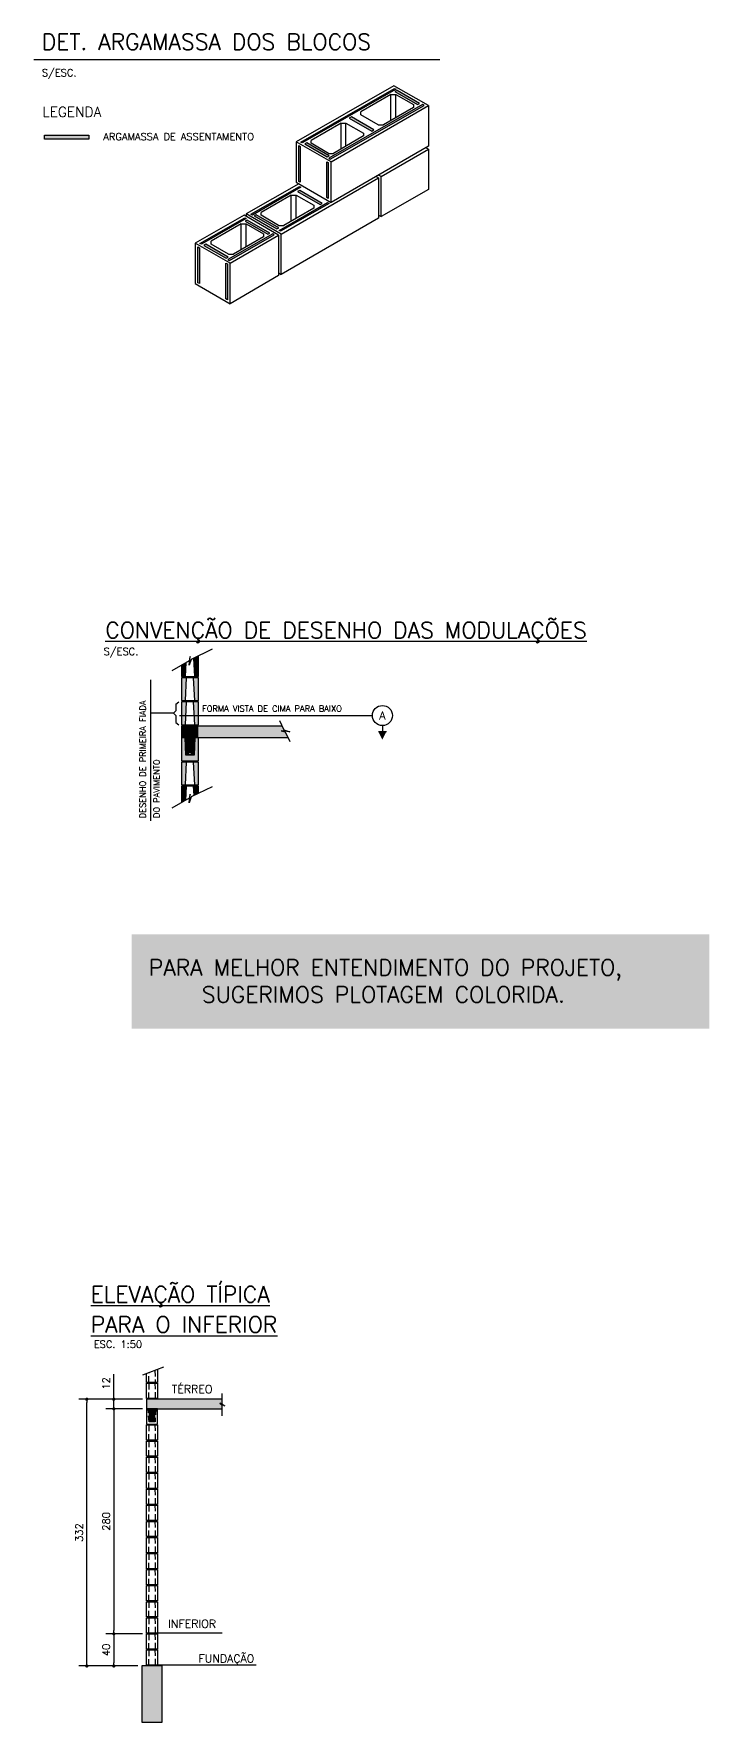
# Model space of a CAD drawing. Extents: x -14651 to 4582, y -13717 to -1290.
# Drawn here: x -12869 to -12028, y -3397 to -1295 of the extents above; entities that cross this region are included whole.
import ezdxf
from ezdxf.enums import TextEntityAlignment as Align

# ---------------------------------------------------------------- set-up
doc = ezdxf.new("R2010")
doc.units = 0
doc.header["$LTSCALE"] = 25
doc.linetypes.add('ACAD_ISO04W100', pattern=[30, 24, -3, 0, -3])
doc.linetypes.add('ESTILO_TQS_0001', pattern=[0.45, 0.3, -0.15])
for name, color, linetype in [('50', 1, 'Continuous'), ('Concreto1', 252, 'Continuous'), ('Concreto2', 254, 'Continuous'), ('COTA', 1, 'Continuous'), ('COTAS', 1, 'Continuous'), ('H2', 252, 'Continuous'), ('H3', 253, 'Continuous'), ('H4', 254, 'Continuous'), ('Linha_media', 4, 'Continuous'), ('PENA_01', 1, 'Continuous'), ('PENA_02', 2, 'Continuous'), ('Pena_1', 1, 'Continuous'), ('PENA_10', 253, 'Continuous'), ('Pena_2', 2, 'Continuous'), ('PENA_3', 3, 'Continuous'), ('Pena_4', 4, 'Continuous'), ('TEXTO', 3, 'Continuous')]:
    doc.layers.add(name, color=color, linetype=linetype)
doc.styles.add('COTA', font='romans.shx')
doc.styles.add('ROMANS', font='ROMANS')
doc.styles.add('TEXTO', font='romans.shx', dxfattribs={"height": 10})
doc.styles.add('Texto1', font='romans.shx', dxfattribs={"height": 9})
doc.styles.add('Texto2', font='romans.shx', dxfattribs={"height": 12.5})
doc.styles.add('Texto3', font='romans.shx', dxfattribs={"height": 20})
doc.dimstyles.new('forma', dxfattribs={"dimscale": 5, "dimtxt": 1.8, "dimasz": 0.8, "dimexe": 2, "dimexo": 1, "dimgap": 1, "dimtad": 1, "dimdec": 1, "dimzin": 9, "dimtxsty": 'COTA', "dimblk1": 'DOT', "dimblk2": 'DOT', "dimsah": 1, "dimcen": 0, "dimdle": 1, "dimclrd": 256, "dimclre": 256, "dimclrt": 2, "dimadec": 0, "dimazin": 0, "dimtfac": 1, "dimtdec": 0, "dimtmove": 0, "dimatfit": 3, "dimfxl": 1, "dimtolj": 1, "dimtzin": 0, "dimarcsym": 0})

# ---------------------------------------------------------------- blocks, each defined once
blk = doc.blocks.new('atrib_seção')
at = {"layer": 'Linha_media', "style": 'ROMANS'}
blk.add_attdef('X', text='', height=2, dxfattribs=at).set_placement((0, 0), align=Align.MIDDLE)
blk = doc.blocks.new('_Dot')
at = {"color": 0, "linetype": 'ByBlock', "lineweight": -2}
blk.add_line((-0.5, 0), (-1, 0), dxfattribs=at)
at = {"color": 0, "linetype": 'ByBlock', "const_width": 0.5}
blk.add_lwpolyline([(-0.25, 0, 1), (0.25, 0, 1)], format="xyb", close=True, dxfattribs=at)
blk = doc.blocks.new('*D25')
at = {"layer": 'COTA', "lineweight": -2, "transparency": 16777216}
for p, q in [((-12733.8, -2994.7), (-12813, -2994.7)), ((-12803, -3322.7), (-12803, -2998.7)), ((-12739.3, -3326.7), (-12813, -3326.7))]:
    blk.add_line(p, q, dxfattribs=at)
at = {"layer": 'Defpoints', "color": 0, "transparency": 16777216}
for p in [(-12803, -2994.7), (-12728.8, -2994.7), (-12734.3, -3326.7)]:
    blk.add_point(p, dxfattribs=at)
at = {"layer": 'COTA', "lineweight": -2, "transparency": 16777216, "xscale": 4, "yscale": 4, "zscale": 4}
for p, rotation in [((-12803, -2994.7), 90), ((-12803, -3326.7), 270)]:
    blk.add_blockref('_Dot', p, dxfattribs=dict(at, rotation=rotation))
at = {"layer": 'COTA', "color": 2, "transparency": 16777216, "insert": (-12812.5, -3160.7), "char_height": 9, "attachment_point": 5, "rotation": 90, "style": 'COTA'}
blk.add_mtext('\\A1;332 ', dxfattribs=at)
blk = doc.blocks.new('*D26')
at = {"layer": 'COTA', "lineweight": -2, "transparency": 16777216}
for p, q in [((-12733.8, -3006.7), (-12779.4, -3006.7)), ((-12769.4, -3010.7), (-12769.4, -3282.7)), ((-12733.8, -3286.7), (-12779.4, -3286.7))]:
    blk.add_line(p, q, dxfattribs=at)
at = {"layer": 'Defpoints', "color": 0, "transparency": 16777216}
for p in [(-12728.8, -3006.7), (-12769.4, -3286.7), (-12728.8, -3286.7)]:
    blk.add_point(p, dxfattribs=at)
at = {"layer": 'COTA', "lineweight": -2, "transparency": 16777216, "xscale": 4, "yscale": 4, "zscale": 4}
for p, rotation in [((-12769.4, -3006.7), 90), ((-12769.4, -3286.7), 270)]:
    blk.add_blockref('_Dot', p, dxfattribs=dict(at, rotation=rotation))
at = {"layer": 'COTA', "color": 2, "transparency": 16777216, "insert": (-12778.9, -3146.7), "char_height": 9, "attachment_point": 5, "rotation": 90, "style": 'COTA'}
blk.add_mtext('\\A1;280 ', dxfattribs=at)
blk = doc.blocks.new('*D57')
at = {"layer": 'COTA', "lineweight": -2, "transparency": 16777216}
for p, q in [((-12733.8, -3286.7), (-12779.4, -3286.7)), ((-12769.4, -3290.7), (-12769.4, -3322.7)), ((-12739.3, -3326.7), (-12779.4, -3326.7))]:
    blk.add_line(p, q, dxfattribs=at)
at = {"layer": 'Defpoints', "color": 0, "transparency": 16777216}
for p in [(-12728.8, -3286.7), (-12769.4, -3326.7), (-12734.3, -3326.7)]:
    blk.add_point(p, dxfattribs=at)
at = {"layer": 'COTA', "lineweight": -2, "transparency": 16777216, "xscale": 4, "yscale": 4, "zscale": 4}
for p, rotation in [((-12769.4, -3286.7), 90), ((-12769.4, -3326.7), 270)]:
    blk.add_blockref('_Dot', p, dxfattribs=dict(at, rotation=rotation))
at = {"layer": 'COTA', "color": 2, "transparency": 16777216, "insert": (-12778.9, -3306.7), "char_height": 9, "attachment_point": 5, "rotation": 90, "style": 'COTA'}
blk.add_mtext('\\A1;40 ', dxfattribs=at)
blk = doc.blocks.new('*D58')
at = {"layer": 'COTA', "lineweight": -2, "transparency": 16777216}
for p, q in [((-12769.4, -2990.7), (-12769.4, -2963.4)), ((-12733.8, -2994.7), (-12779.4, -2994.7)), ((-12769.4, -3006.7), (-12769.4, -2994.7)), ((-12733.8, -3006.7), (-12779.4, -3006.7)), ((-12769.4, -3010.7), (-12769.4, -3014.7))]:
    blk.add_line(p, q, dxfattribs=at)
at = {"layer": 'Defpoints', "color": 0, "transparency": 16777216}
for p in [(-12769.4, -2994.7), (-12728.8, -2994.7), (-12728.8, -3006.7)]:
    blk.add_point(p, dxfattribs=at)
at = {"layer": 'COTA', "lineweight": -2, "transparency": 16777216, "xscale": 4, "yscale": 4, "zscale": 4}
for p, rotation in [((-12769.4, -2994.7), 270), ((-12769.4, -3006.7), 90)]:
    blk.add_blockref('_Dot', p, dxfattribs=dict(at, rotation=rotation))
at = {"layer": 'COTA', "color": 2, "transparency": 16777216, "insert": (-12778.9, -2975), "char_height": 9, "attachment_point": 5, "rotation": 90, "style": 'COTA'}
blk.add_mtext('\\A1;12 ', dxfattribs=at)

msp = doc.modelspace()

# ---------------------------------------------------------------- hatches: boundary and pattern name
at = {"layer": 'Concreto1', "linetype": 'ACAD_ISO04W100', "lineweight": 100}
for points in [[(-12664.18, -2156.66), (-12685.18, -2156.66), (-12685.18, -2171.66), (-12664.18, -2171.66)], [(-12664.18, -2156.66), (-12664.18, -2171.66), (-12552.54, -2171.66), (-12556.12, -2164.27), (-12561.13, -2162.95), (-12550.51, -2164.05), (-12557.74, -2161.65), (-12560.15, -2156.66)]]:
    msp.add_hatch(color=256, dxfattribs=at).paths.add_polyline_path(points)
h = msp.add_hatch(color=256, dxfattribs=at)
h.paths.add_polyline_path([(-12668.68, -2171.66), (-12680.68, -2171.66), (-12679.93, -2193.06), (-12669.43, -2193.06)])
h.paths.add_polyline_path([(-12673.56, -2190.22, -1), (-12675.81, -2190.22, -1)], flags=16)
at = {"layer": 'Concreto2', "linetype": 'ACAD_ISO04W100', "lineweight": 100}
for points in [[(-12679.77, -2077.9), (-12685.18, -2081.08), (-12685.18, -2095.16), (-12680.68, -2095.16)], [(-12668.68, -2095.16), (-12664.18, -2095.16), (-12664.18, -2069.58), (-12669.88, -2072.34)], [(-12664.18, -2200.16), (-12664.18, -2171.66), (-12668.68, -2171.66), (-12669.43, -2193.06), (-12679.93, -2193.06), (-12680.68, -2171.66), (-12685.18, -2171.66), (-12685.18, -2200.16)], [(-12679.18, -2231.66), (-12685.18, -2231.66), (-12685.18, -2252.28), (-12680.11, -2249.3)], [(-12664.18, -2231.66), (-12670.18, -2231.66), (-12669.56, -2243.38), (-12664.18, -2240.78)]]:
    msp.add_hatch(color=256, dxfattribs=at).paths.add_polyline_path(points)
at = {"layer": 'Concreto2'}
msp.add_hatch(color=256, dxfattribs=at).paths.add_polyline_path([(-12679.18, -2096.66), (-12685.18, -2096.66), (-12685.18, -2125.16), (-12680.68, -2125.16)])
h = msp.add_hatch(color=256, dxfattribs=at)
h.paths.add_polyline_path([(-12668.68, -2125.16), (-12664.18, -2125.16), (-12664.18, -2096.66), (-12670.18, -2096.66)])
h.paths.add_polyline_path([(-12664.18, -2126.66), (-12670.18, -2126.66), (-12669.28, -2143.77), (-12664.18, -2143.77)])
h.paths.add_polyline_path([(-12679.18, -2126.66), (-12685.18, -2126.66), (-12685.18, -2143.77), (-12680.08, -2143.77)])
h.paths.add_polyline_path([(-12680.08, -2143.77), (-12685.18, -2143.77), (-12685.18, -2155.16), (-12680.68, -2155.16)])
h.paths.add_polyline_path([(-12668.68, -2155.16), (-12664.18, -2155.16), (-12664.18, -2143.77), (-12669.28, -2143.77)])
h.paths.add_polyline_path([(-12664.18, -2201.66), (-12670.18, -2201.66), (-12668.68, -2230.16), (-12664.18, -2230.16)])
h.paths.add_polyline_path([(-12679.18, -2201.66), (-12685.18, -2201.66), (-12685.18, -2230.16), (-12680.68, -2230.16)])
at = {"layer": 'H2'}
h = msp.add_hatch(color=256, dxfattribs=at)
h.dxf.hatch_style = 1
h.paths.add_polyline_path([(-12634.88, -2994.68), (-12714.82, -2994.68), (-12728.82, -2994.68), (-12728.82, -3006.68), (-12714.82, -3006.68), (-12634.79, -3006.68), (-12634.79, -3001.8), (-12637.28, -2999.52), (-12631.36, -3003.46), (-12634.88, -2999.8)])
msp.add_hatch(color=256, dxfattribs=at).paths.add_polyline_path([(-12721.82, -3326.68), (-12734.32, -3326.68), (-12734.32, -3396.68), (-12709.32, -3396.68), (-12709.32, -3326.68)])
at = {"layer": 'H3'}
for points in [[(-12418.12, -1364.36), (-12419.96, -1363.3), (-12536.72, -1430.14), (-12534.88, -1431.2)], [(-12416.96, -1365.77), (-12419.56, -1367.26), (-12391.51, -1383.42), (-12388.94, -1381.92)], [(-12383.29, -1384.54), (-12385.13, -1383.47), (-12501.8, -1450.26), (-12499.95, -1451.32)], [(-12473.7, -1398.66), (-12476.3, -1400.15), (-12448.26, -1416.31), (-12445.68, -1414.8)], [(-12855.44, -1421.6), (-12855.44, -1426.6), (-12800.44, -1426.6), (-12800.44, -1421.6)], [(-12537.39, -1435.53), (-12539.23, -1434.46), (-12539.23, -1479.01), (-12537.39, -1480.07)], [(-12503.81, -1448.53), (-12501.24, -1447.02), (-12529.26, -1430.88), (-12531.86, -1432.37)], [(-12502.47, -1455.64), (-12504.31, -1454.58), (-12504.31, -1499.13), (-12502.47, -1500.19)], [(-12536.47, -1486.37), (-12538.31, -1485.31), (-12598.67, -1519.86), (-12596.82, -1520.92)], [(-12538, -1490.26), (-12540.6, -1491.75), (-12512.56, -1507.91), (-12509.99, -1506.4)], [(-12501.55, -1506.49), (-12503.39, -1505.43), (-12563.74, -1539.98), (-12561.9, -1541.04)], [(-12604.56, -1525.35), (-12606.4, -1524.29), (-12662.27, -1556.27), (-12660.43, -1557.33)], [(-12603.3, -1527.14), (-12605.9, -1528.63), (-12577.85, -1544.79), (-12575.28, -1543.28)], [(-12592.05, -1520.57), (-12594.65, -1522.06), (-12566.61, -1538.22), (-12564.04, -1536.71)], [(-12569.74, -1545.52), (-12571.58, -1544.46), (-12627.35, -1576.39), (-12625.5, -1577.45)], [(-12662.94, -1561.65), (-12664.78, -1560.59), (-12664.78, -1605.14), (-12662.94, -1606.2)], [(-12629.52, -1574.75), (-12626.94, -1573.25), (-12654.96, -1557.11), (-12657.56, -1558.59)], [(-12628.02, -1581.77), (-12629.86, -1580.71), (-12629.86, -1625.26), (-12628.02, -1626.32)]]:
    msp.add_hatch(color=256, dxfattribs=at).paths.add_polyline_path(points)
at = {"layer": 'H4'}
msp.add_hatch(color=256, dxfattribs=at).paths.add_polyline_path([(-12747.16, -2533.38), (-12028.43, -2533.38), (-12028.43, -2416.02), (-12747.16, -2416.02)])

# ---------------------------------------------------------------- linework, layer by layer
at = {"layer": '50', "color": 1}
for p, q in [((-12675.67, -2075.5), (-12697.03, -2088.04)), ((-12674.35, -2070.49), (-12675.64, -2075.4)), ((-12675.46, -2081.1), (-12674.35, -2070.49)), ((-12673.05, -2073.87), (-12675.46, -2081.1)), ((-12646.96, -2061.26), (-12673.05, -2073.87)), ((-12723.73, -2099.21), (-12723.73, -2274.82)), ((-12695.09, -2140.91), (-12723.73, -2140.91)), ((-12695.09, -2140.91), (-12692.23, -2138.05)), ((-12695.09, -2140.91), (-12692.23, -2143.77)), ((-12692.23, -2129.56), (-12688.27, -2126.66)), ((-12692.23, -2129.56), (-12692.23, -2138.05)), ((-12692.23, -2143.77), (-12692.23, -2152.25)), ((-12692.23, -2152.25), (-12688.27, -2155.16)), ((-12563.39, -2149.95), (-12557.74, -2161.65)), ((-12561.13, -2162.95), (-12556.12, -2164.27)), ((-12550.51, -2164.05), (-12561.13, -2162.95)), ((-12557.74, -2161.65), (-12550.51, -2164.05)), ((-12556.12, -2164.27), (-12550.46, -2175.96)), ((-12675.67, -2246.69), (-12697.03, -2259.24)), ((-12674.35, -2241.68), (-12675.64, -2246.59)), ((-12675.46, -2252.3), (-12674.35, -2241.68)), ((-12673.05, -2245.07), (-12675.46, -2252.3)), ((-12646.96, -2232.45), (-12673.05, -2245.07))]:
    msp.add_line(p, q, dxfattribs=at)
msp.add_lwpolyline([(-12634.88, -2987.64), (-12634.88, -2999.8), (-12631.36, -3003.46), (-12637.28, -2999.52), (-12634.79, -3001.8), (-12634.79, -3015.28)], dxfattribs=at)
at = {"layer": 'Linha_media'}
for p, q in [((-12687.79, -2143.77), (-12447.65, -2143.77)), ((-12440.15, -2163.77), (-12430.15, -2163.77)), ((-12435.15, -2156.27), (-12435.15, -2163.77))]:
    msp.add_line(p, q, dxfattribs=at)
msp.add_circle((-12435.15, -2143.77), 12.5, dxfattribs=at)
msp.add_solid([(-12440.15, -2163.77), (-12435.15, -2173.77), (-12430.15, -2163.77)], dxfattribs=at)
at = {"layer": 'PENA_01'}
msp.add_line((-12733.09, -2964.3), (-12706.93, -2954.46), dxfattribs=at)
at = {"layer": 'PENA_01', "linetype": 'ESTILO_TQS_0001'}
for points in [[(-12717.82, -2973.68), (-12725.82, -2973.68), (-12725.49, -2961.44)], [(-12718.21, -2958.7), (-12717.82, -2973.68)], [(-12717.82, -2993.68), (-12725.82, -2993.68), (-12725.32, -2974.68), (-12718.32, -2974.68), (-12717.82, -2993.68)], [(-12718.07, -3022.68), (-12725.57, -3022.68), (-12726.57, -3006.68), (-12717.07, -3006.68), (-12718.07, -3022.68)], [(-12717.82, -3045.68), (-12725.82, -3045.68), (-12725.32, -3026.68), (-12718.32, -3026.68), (-12717.82, -3045.68)], [(-12717.82, -3065.68), (-12725.82, -3065.68), (-12725.32, -3046.68), (-12718.32, -3046.68), (-12717.82, -3065.68)], [(-12717.82, -3085.68), (-12725.82, -3085.68), (-12725.32, -3066.68), (-12718.32, -3066.68), (-12717.82, -3085.68)], [(-12717.82, -3105.68), (-12725.82, -3105.68), (-12725.32, -3086.68), (-12718.32, -3086.68), (-12717.82, -3105.68)], [(-12717.82, -3125.68), (-12725.82, -3125.68), (-12725.32, -3106.68), (-12718.32, -3106.68), (-12717.82, -3125.68)], [(-12717.82, -3145.68), (-12725.82, -3145.68), (-12725.32, -3126.68), (-12718.32, -3126.68), (-12717.82, -3145.68)], [(-12717.82, -3165.68), (-12725.82, -3165.68), (-12725.32, -3146.68), (-12718.32, -3146.68), (-12717.82, -3165.68)], [(-12717.82, -3185.68), (-12725.82, -3185.68), (-12725.32, -3166.68), (-12718.32, -3166.68), (-12717.82, -3185.68)], [(-12717.82, -3205.68), (-12725.82, -3205.68), (-12725.32, -3186.68), (-12718.32, -3186.68), (-12717.82, -3205.68)], [(-12717.82, -3225.68), (-12725.82, -3225.68), (-12725.32, -3206.68), (-12718.32, -3206.68), (-12717.82, -3225.68)], [(-12717.82, -3245.68), (-12725.82, -3245.68), (-12725.32, -3226.68), (-12718.32, -3226.68), (-12717.82, -3245.68)], [(-12717.82, -3265.68), (-12725.82, -3265.68), (-12725.32, -3246.68), (-12718.32, -3246.68), (-12717.82, -3265.68)], [(-12717.82, -3285.68), (-12725.82, -3285.68), (-12725.32, -3266.68), (-12718.32, -3266.68), (-12717.82, -3285.68)], [(-12717.82, -3305.68), (-12725.82, -3305.68), (-12725.32, -3286.68), (-12718.32, -3286.68), (-12717.82, -3305.68)], [(-12717.82, -3325.68), (-12725.82, -3325.68), (-12725.32, -3306.68), (-12718.32, -3306.68), (-12717.82, -3325.68)]]:
    msp.add_lwpolyline(points, dxfattribs=at)
at = {"layer": 'PENA_02'}
for p, q in [((-12685.18, -2156.66), (-12685.18, -2200.16)), ((-12634.35, -3285.68), (-12728.82, -3285.68)), ((-12592.21, -3325.68), (-12728.82, -3325.68))]:
    msp.add_line(p, q, dxfattribs=at)
for points in [[(-12685.18, -2081.08), (-12685.18, -2095.16), (-12664.18, -2095.16), (-12664.18, -2069.58)], [(-12679.77, -2077.9), (-12680.68, -2095.16)], [(-12668.68, -2095.16), (-12669.88, -2072.34)], [(-12679.18, -2096.66), (-12680.68, -2125.16)], [(-12668.68, -2125.16), (-12670.18, -2096.66)], [(-12679.18, -2126.66), (-12680.68, -2155.16)], [(-12668.68, -2155.16), (-12670.18, -2126.66)], [(-12685.18, -2156.66), (-12560.15, -2156.66)], [(-12685.18, -2200.16), (-12664.18, -2200.16), (-12664.18, -2171.66)], [(-12552.54, -2171.66), (-12685.18, -2171.66)], [(-12668.68, -2171.66), (-12669.43, -2193.06), (-12679.93, -2193.06), (-12680.68, -2171.66)], [(-12679.18, -2201.66), (-12680.68, -2230.16)], [(-12668.68, -2230.16), (-12670.18, -2201.66)], [(-12664.18, -2240.78), (-12664.18, -2231.66), (-12685.18, -2231.66), (-12685.18, -2252.28)], [(-12679.18, -2231.66), (-12680.11, -2249.3)], [(-12669.56, -2243.38), (-12670.18, -2231.66)], [(-12634.89, -2994.68), (-12728.82, -2994.68), (-12728.82, -3006.68), (-12634.8, -3006.68)]]:
    msp.add_lwpolyline(points, dxfattribs=at)
for points in [[(-12685.18, -2125.16), (-12664.18, -2125.16), (-12664.18, -2096.66), (-12685.18, -2096.66)], [(-12685.18, -2155.16), (-12664.18, -2155.16), (-12664.18, -2126.66), (-12685.18, -2126.66)], [(-12685.18, -2230.16), (-12664.18, -2230.16), (-12664.18, -2201.66), (-12685.18, -2201.66)]]:
    msp.add_lwpolyline(points, close=True, dxfattribs=at)
at = {"layer": 'PENA_02', "color": 2, "const_width": 2.25}
msp.add_lwpolyline([(-12673.56, -2190.22, 1), (-12675.81, -2190.22)], format="xyb", dxfattribs=at)
at = {"layer": 'PENA_02', "linetype": 'Continuous'}
for points in [[(-12714.82, -2973.68), (-12728.82, -2973.68), (-12728.82, -2962.69)], [(-12714.82, -2957.42), (-12714.82, -2973.68)], [(-12714.82, -2993.68), (-12728.82, -2993.68), (-12728.82, -2974.68), (-12714.82, -2974.68), (-12714.82, -2993.68)], [(-12714.82, -3006.68), (-12728.82, -3006.68), (-12728.82, -3025.68), (-12714.82, -3025.68), (-12714.82, -3006.68)], [(-12714.82, -3045.68), (-12728.82, -3045.68), (-12728.82, -3026.68), (-12714.82, -3026.68), (-12714.82, -3045.68)], [(-12714.82, -3065.68), (-12728.82, -3065.68), (-12728.82, -3046.68), (-12714.82, -3046.68), (-12714.82, -3065.68)], [(-12714.82, -3085.68), (-12728.82, -3085.68), (-12728.82, -3066.68), (-12714.82, -3066.68), (-12714.82, -3085.68)], [(-12714.82, -3105.68), (-12728.82, -3105.68), (-12728.82, -3086.68), (-12714.82, -3086.68), (-12714.82, -3105.68)], [(-12714.82, -3125.68), (-12728.82, -3125.68), (-12728.82, -3106.68), (-12714.82, -3106.68), (-12714.82, -3125.68)], [(-12714.82, -3145.68), (-12728.82, -3145.68), (-12728.82, -3126.68), (-12714.82, -3126.68), (-12714.82, -3145.68)], [(-12714.82, -3165.68), (-12728.82, -3165.68), (-12728.82, -3146.68), (-12714.82, -3146.68), (-12714.82, -3165.68)], [(-12714.82, -3185.68), (-12728.82, -3185.68), (-12728.82, -3166.68), (-12714.82, -3166.68), (-12714.82, -3185.68)], [(-12714.82, -3205.68), (-12728.82, -3205.68), (-12728.82, -3186.68), (-12714.82, -3186.68), (-12714.82, -3205.68)], [(-12714.82, -3225.68), (-12728.82, -3225.68), (-12728.82, -3206.68), (-12714.82, -3206.68), (-12714.82, -3225.68)], [(-12714.82, -3245.68), (-12728.82, -3245.68), (-12728.82, -3226.68), (-12714.82, -3226.68), (-12714.82, -3245.68)], [(-12714.82, -3265.68), (-12728.82, -3265.68), (-12728.82, -3246.68), (-12714.82, -3246.68), (-12714.82, -3265.68)], [(-12714.82, -3285.68), (-12728.82, -3285.68), (-12728.82, -3266.68), (-12714.82, -3266.68), (-12714.82, -3285.68)], [(-12714.82, -3305.68), (-12728.82, -3305.68), (-12728.82, -3286.68), (-12714.82, -3286.68), (-12714.82, -3305.68)], [(-12714.82, -3325.68), (-12728.82, -3325.68), (-12728.82, -3306.68), (-12714.82, -3306.68), (-12714.82, -3325.68)]]:
    msp.add_lwpolyline(points, dxfattribs=at)
at = {"layer": 'Pena_1'}
for p, q in [((-12420.87, -1359.88), (-12542.66, -1429.61)), ((-12377.94, -1384.75), (-12420.87, -1359.88)), ((-12498.99, -1454.76), (-12542.66, -1429.61)), ((-12542.66, -1429.61), (-12542.66, -1479.92)), ((-12377.94, -1435.06), (-12498.99, -1505.08)), ((-12498.99, -1505.08), (-12498.99, -1454.76)), ((-12539.23, -1481.9), (-12604.6, -1519.32)), ((-12542.66, -1479.92), (-12498.99, -1505.08)), ((-12607.31, -1520.87), (-12668.21, -1555.73)), ((-12564.39, -1545.73), (-12607.31, -1520.87)), ((-12604.6, -1519.32), (-12604.6, -1522.44)), ((-12624.54, -1580.89), (-12564.39, -1545.73)), ((-12564.39, -1545.73), (-12564.39, -1596.05)), ((-12668.21, -1555.73), (-12668.21, -1606.05)), ((-12624.54, -1631.21), (-12624.54, -1580.89)), ((-12564.39, -1596.05), (-12624.54, -1631.21))]:
    msp.add_line(p, q, dxfattribs=at)
for points in [[(-12498.99, -1454.76), (-12377.94, -1384.75), (-12377.94, -1435.06)], [(-12424.61, -1403.35), (-12424.61, -1370.83), (-12424.61, -1370.83), (-12461.87, -1392.43)], [(-12424.61, -1370.83), (-12418.43, -1370.83)], [(-12418.43, -1399.79), (-12418.43, -1399.79), (-12418.43, -1370.83), (-12418.43, -1370.83)], [(-12418.43, -1370.83), (-12396.6, -1383.41), (-12396.6, -1383.41)], [(-12396.6, -1383.41), (-12396.6, -1386.97), (-12396.6, -1386.97)], [(-12486.65, -1438.86), (-12486.65, -1406.35), (-12486.65, -1406.35), (-12523.91, -1427.94)], [(-12486.65, -1406.35), (-12480.47, -1406.35)], [(-12480.47, -1435.3), (-12480.47, -1435.3), (-12480.47, -1406.35), (-12480.47, -1406.35)], [(-12480.47, -1406.35), (-12458.64, -1418.92), (-12458.64, -1418.92)], [(-12461.87, -1395.99), (-12461.87, -1392.43), (-12461.87, -1392.43)], [(-12440.27, -1408.57), (-12461.87, -1395.99), (-12461.87, -1395.99)], [(-12396.6, -1386.97), (-12433.86, -1408.57), (-12433.86, -1408.57)], [(-12523.91, -1431.5), (-12523.91, -1427.94), (-12523.91, -1427.94)], [(-12458.64, -1422.48), (-12495.9, -1444.08), (-12495.9, -1444.08)], [(-12458.64, -1418.92), (-12458.64, -1422.48), (-12458.64, -1422.48)], [(-12440.27, -1408.57), (-12433.86, -1408.57)], [(-12418.53, -1408.01), (-12418.34, -1408.11)], [(-12502.31, -1444.08), (-12523.91, -1431.5), (-12523.91, -1431.5)], [(-12502.31, -1444.08), (-12495.9, -1444.08)], [(-12377.94, -1438.75), (-12381.03, -1437.09), (-12381.03, -1437.09)], [(-12442.97, -1472.8), (-12439.89, -1474.46), (-12439.89, -1474.46), (-12439.89, -1524.78), (-12439.89, -1524.78), (-12560.93, -1594.8), (-12560.93, -1594.8), (-12560.93, -1544.48), (-12560.93, -1544.48), (-12439.89, -1474.46)], [(-12436.8, -1472.8), (-12439.89, -1471.14), (-12439.89, -1471.14)], [(-12548.59, -1528.43), (-12548.59, -1496.06), (-12548.59, -1496.06), (-12585.85, -1517.66)], [(-12520.59, -1512.2), (-12557.85, -1533.8), (-12557.85, -1533.8)], [(-12548.59, -1496.06), (-12542.42, -1496.06)], [(-12542.42, -1524.86), (-12542.42, -1496.06), (-12542.42, -1496.06)], [(-12542.42, -1496.06), (-12520.59, -1508.64), (-12520.59, -1508.64)], [(-12520.59, -1508.64), (-12520.59, -1512.2), (-12520.59, -1512.2)], [(-12611.05, -1564.19), (-12611.05, -1531.82), (-12611.05, -1531.82), (-12648.31, -1553.42)], [(-12611.05, -1531.82), (-12604.88, -1531.82)], [(-12604.88, -1560.61), (-12604.88, -1531.82), (-12604.88, -1531.82)], [(-12604.88, -1531.82), (-12583.04, -1544.4), (-12583.04, -1544.4)], [(-12560.93, -1544.48), (-12604.6, -1519.32)], [(-12585.85, -1521.22), (-12585.85, -1517.66), (-12585.85, -1517.66)], [(-12564.26, -1533.8), (-12585.85, -1521.22), (-12585.85, -1521.22)], [(-12564.26, -1533.8), (-12557.85, -1533.8)], [(-12439.89, -1521.22), (-12436.8, -1522.88)], [(-12648.31, -1556.98), (-12648.31, -1553.42), (-12648.31, -1553.42)], [(-12583.04, -1547.96), (-12620.31, -1569.55), (-12620.31, -1569.55)], [(-12583.04, -1544.4), (-12583.04, -1547.96), (-12583.04, -1547.96)], [(-12624.54, -1580.89), (-12668.21, -1555.73)], [(-12626.72, -1569.55), (-12648.31, -1556.98), (-12648.31, -1556.98)], [(-12626.72, -1569.55), (-12620.31, -1569.55)], [(-12564.39, -1592.81), (-12560.93, -1594.8)], [(-12668.21, -1606.05), (-12624.54, -1631.21)]]:
    msp.add_lwpolyline(points, dxfattribs=at)
msp.add_lwpolyline([(-12377.94, -1488.95), (-12436.8, -1522.88), (-12436.8, -1522.88), (-12436.8, -1472.8), (-12436.8, -1472.8), (-12377.94, -1438.75)], close=True, dxfattribs=at)
at = {"layer": 'PENA_10', "linetype": 'Continuous'}
for points in [[(-12718.07, -3022.68), (-12725.57, -3022.68), (-12726.57, -3006.68)], [(-12718.07, -3022.68), (-12726.57, -3006.68), (-12717.07, -3006.68)]]:
    msp.add_solid(points, dxfattribs=at)
at = {"layer": 'Pena_2'}
for points in [[(-12419.96, -1363.3), (-12418.12, -1364.36), (-12534.88, -1431.2), (-12536.72, -1430.14)], [(-12419.56, -1367.26), (-12391.51, -1383.42), (-12388.94, -1381.92), (-12416.96, -1365.77)], [(-12383.29, -1384.54), (-12385.13, -1383.47), (-12501.8, -1450.26), (-12499.95, -1451.32)], [(-12476.3, -1400.15), (-12448.26, -1416.31), (-12445.68, -1414.8), (-12473.7, -1398.66)], [(-12855.44, -1421.6), (-12800.44, -1421.6), (-12800.44, -1426.6), (-12855.44, -1426.6)], [(-12539.23, -1434.46), (-12537.39, -1435.53), (-12537.39, -1480.07), (-12539.23, -1479.01)], [(-12531.86, -1432.37), (-12503.81, -1448.53), (-12501.24, -1447.02), (-12529.26, -1430.88)], [(-12504.31, -1454.58), (-12502.47, -1455.64), (-12502.47, -1500.19), (-12504.31, -1499.13)], [(-12538.31, -1485.31), (-12536.47, -1486.37), (-12596.82, -1520.92), (-12598.67, -1519.86)], [(-12540.6, -1491.75), (-12512.56, -1507.91), (-12509.99, -1506.4), (-12538, -1490.26)], [(-12501.55, -1506.49), (-12561.9, -1541.04), (-12563.74, -1539.98), (-12503.39, -1505.43)], [(-12606.4, -1524.29), (-12604.56, -1525.35), (-12660.43, -1557.33), (-12662.27, -1556.27)], [(-12605.9, -1528.63), (-12577.85, -1544.79), (-12575.28, -1543.28), (-12603.3, -1527.14)], [(-12594.65, -1522.06), (-12566.61, -1538.22), (-12564.04, -1536.71), (-12592.05, -1520.57)], [(-12627.35, -1576.39), (-12625.5, -1577.45), (-12569.74, -1545.52), (-12571.58, -1544.46)], [(-12664.78, -1560.59), (-12662.94, -1561.65), (-12662.94, -1606.2), (-12664.78, -1605.14)], [(-12657.56, -1558.59), (-12629.52, -1574.75), (-12626.94, -1573.25), (-12654.96, -1557.11)], [(-12629.86, -1580.71), (-12628.02, -1581.77), (-12628.02, -1626.32), (-12629.86, -1625.26)]]:
    msp.add_lwpolyline(points, close=True, dxfattribs=at)
at = {"layer": 'PENA_3'}
msp.add_lwpolyline([(-12721.82, -3326.68), (-12734.32, -3326.68), (-12734.32, -3396.68), (-12709.32, -3396.68), (-12709.32, -3326.68)], close=True, dxfattribs=at)
at = {"layer": 'Pena_4'}
msp.add_line((-12868.98, -1327.27), (-12363.83, -1327.27), dxfattribs=at)

# ---------------------------------------------------------------- block references
at = {"layer": 'COTAS'}
ref = msp.add_blockref('atrib_seção', (-12435.15, -2143.77), dxfattribs=dict(at, xscale=-5, yscale=5, zscale=4.999999999999999))
ref.add_attrib('X', 'A', dxfattribs={"layer": 'Linha_media', "height": 10, "style": 'ROMANS'}).set_placement((-12435.15, -2143.77), align=Align.MIDDLE)

# ---------------------------------------------------------------- texts
at = {"layer": 'PENA_02', "color": 2, "style": 'ROMANS'}
for s, p in [('DESENHO DE PRIMEIRA FIADA', (-12729.73, -2271.7)), ('DO PAVIMENTO', (-12712.4, -2271.35))]:
    msp.add_text(s, height=7.5, rotation=90, dxfattribs=at).set_placement(p)
msp.add_text('FORMA VISTA DE CIMA PARA BAIXO', height=7.5, dxfattribs=at).set_placement((-12659.52, -2138.96))
at = {"layer": 'TEXTO', "color": 4, "style": 'Texto3'}
for s, p in [('DET. ARGAMASSA DOS BLOCOS ', (-12858.98, -1315.27)), ('%%UCONVENÇÃO DE DESENHO DAS MODULAÇÕES', (-12779.99, -2047.43)), ('PARA MELHOR ENTENDIMENTO DO PROJETO,', (-12725.72, -2467.25)), ('SUGERIMOS PLOTAGEM COLORIDA. ', (-12659.76, -2500.92)), ('%%UELEVAÇÃO TÍPICA', (-12798.16, -2874.13)), ('%%UPARA O INFERIOR', (-12798.16, -2911.6))]:
    msp.add_text(s, height=20, dxfattribs=at).set_placement(p)
at = {"layer": 'TEXTO', "color": 2, "style": 'Texto1'}
for s, p in [('S/ESC. ', (-12858.98, -1348.27)), ('ARGAMASSA DE ASSENTAMENTO', (-12782.44, -1427.78)), ('S/ESC.', (-12782.14, -2068.52)), ('ESC. 1:50', (-12794.3, -2930.78))]:
    msp.add_text(s, height=9, dxfattribs=at).set_placement(p)
at = {"layer": 'TEXTO', "color": 3, "style": 'Texto2'}
msp.add_text('LEGENDA', height=12.5, dxfattribs=at).set_placement((-12858.26, -1398.76))
at = {"layer": 'TEXTO', "linetype": 'Continuous', "style": 'TEXTO'}
for s, p in [('TÉRREO', (-12671.94, -2990.17)), ('INFERIOR', (-12671.94, -3282.17)), ('FUNDAÇÃO', (-12629.26, -3325.47))]:
    msp.add_text(s, height=10, dxfattribs=at).set_placement(p, align=Align.BOTTOM_CENTER)

# ---------------------------------------------------------------- dimensions: what is measured, and where the dimension line sits
at = {"layer": 'COTA'}
for base, p1, p2, picture, middle in [((-12769.43, -2994.68), (-12728.82, -3006.68), (-12728.82, -2994.68), '*D58', (-12778.93, -2975.04)), ((-12802.96, -2994.68), (-12734.32, -3326.68), (-12728.82, -2994.68), '*D25', (-12812.46, -3160.68)), ((-12769.43, -3286.68), (-12728.82, -3006.68), (-12728.82, -3286.68), '*D26', (-12778.93, -3146.68))]:
    dim = msp.add_linear_dim(base=base, p1=p1, p2=p2, angle=90, dimstyle='forma', override={"dimpost": ' '}, dxfattribs=at)
    dim.commit()
    dim.dimension.update_dxf_attribs({"geometry": picture, "text_midpoint": middle})
dim = msp.add_linear_dim(base=(-12769.43, -3326.68), p1=(-12728.82, -3286.68), p2=(-12734.32, -3326.68), angle=90, dimstyle='forma', override={"dimpost": ' ', "dimtmove": 1}, dxfattribs=at)
dim.commit()
dim.dimension.update_dxf_attribs({"geometry": '*D57', "text_midpoint": (-12769.43, -3306.68), "dimtype": 128})

doc.saveas('drawing.dxf')
